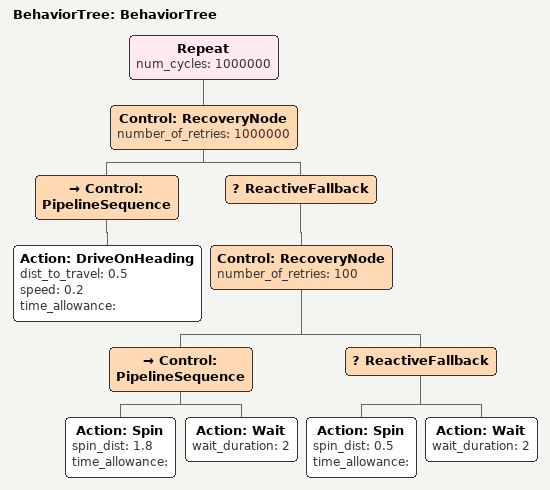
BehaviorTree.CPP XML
<?xml version="1.0"?>
<root main_tree_to_execute="BehaviorTree">
    <BehaviorTree ID="BehaviorTree">
        <Repeat num_cycles="1000000">
            <Control ID="RecoveryNode" number_of_retries="1000000">
                <Control ID="PipelineSequence">
                    <Action ID="DriveOnHeading" dist_to_travel="0.5" speed="0.2" time_allowance=""/>
                </Control>
                <ReactiveFallback>
                    <Control ID="RecoveryNode" number_of_retries="100">
                        <Control ID="PipelineSequence">
                            <Action ID="Spin" spin_dist="1.8" time_allowance=""/>
                            <Action ID="Wait" wait_duration="2"/>
                        </Control>
                        <ReactiveFallback>
                            <Action ID="Spin" spin_dist="0.5" time_allowance=""/>
                            <Action ID="Wait" wait_duration="2"/>
                        </ReactiveFallback>
                    </Control>
                </ReactiveFallback>
            </Control>
        </Repeat>
    </BehaviorTree>
</root>
